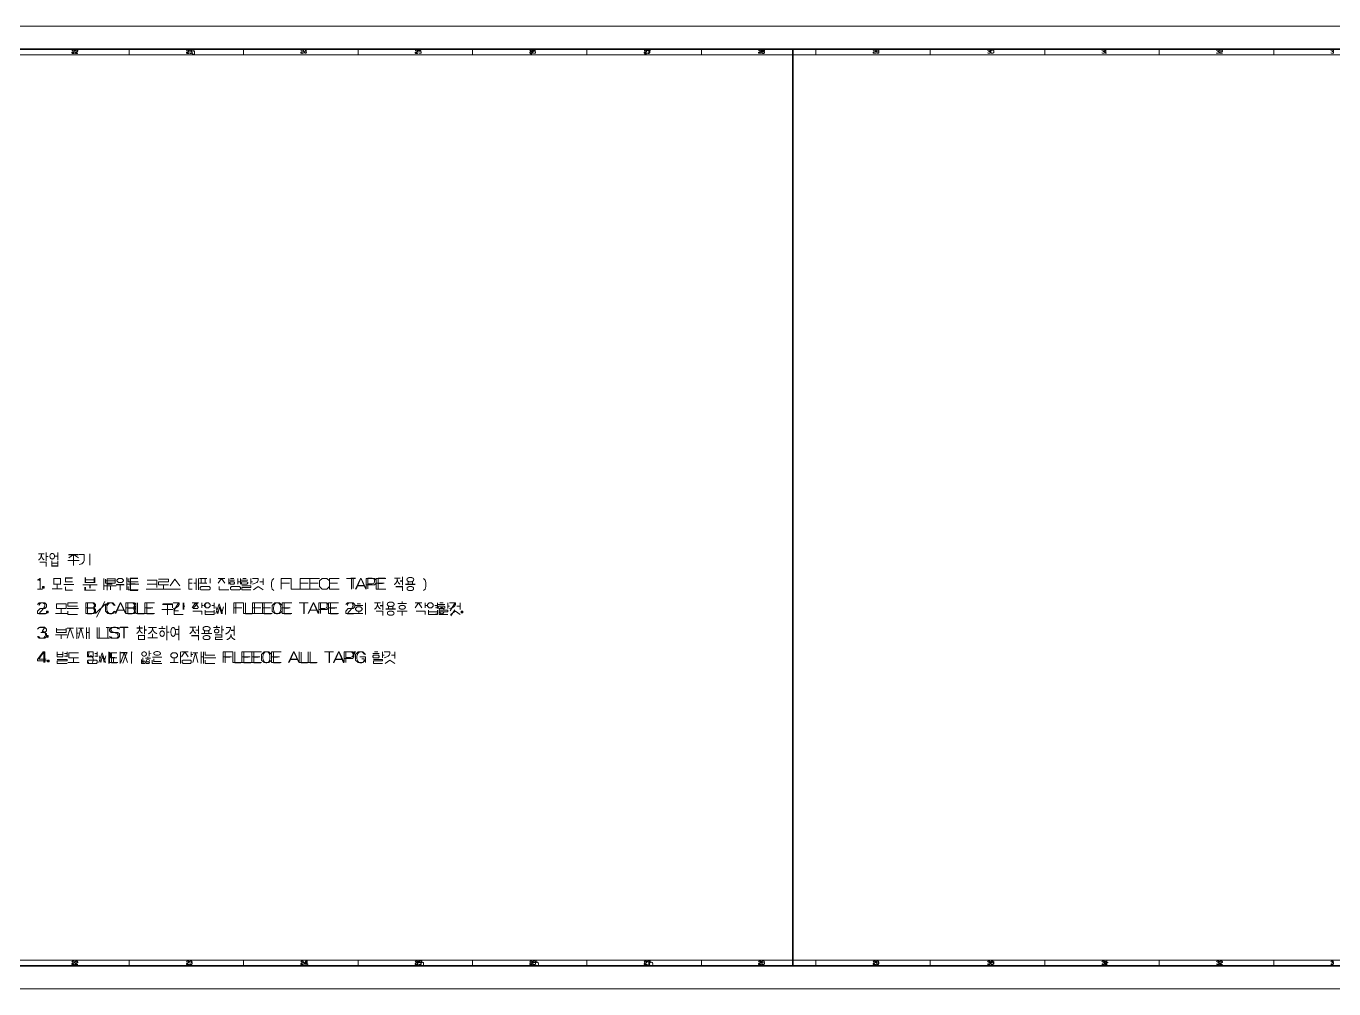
# Model space of a CAD drawing. Extents: x 0 to 174, y 0 to 33.
# Drawn here: x 83.86 to 128.84, y 0 to 33.11 of the extents above; entities that cross this region are included whole.
import ezdxf
from ezdxf.enums import TextEntityAlignment as Align

# ---------------------------------------------------------------- set-up
doc = ezdxf.new("R2010")
doc.units = 0
doc.layers.add('OCR_TEXT', color=6, linetype='Continuous')
doc.layers.add('PDF2_형상', color=157, linetype='Continuous', true_color=0x405f80)
doc.layers.add('YOLO_TEXT', color=3, linetype='Continuous', true_color=0x008230)
doc.styles.add('OCR_KOREAN', font='malgun.ttf')
doc.styles.add('OCR_LATIN', font='txt.shx')

msp = doc.modelspace()

# ---------------------------------------------------------------- linework, layer by layer
at = {"layer": 'PDF2_형상', "color": 7, "lineweight": 13}
for points in [[(0, 0), (0, 33.11), (173.622, 33.11), (173.622, 0)], [(0.984, 0.984), (0.984, 32.126), (172.638, 32.126), (172.638, 0.984)], [(109.183, 32.288), (109.242, 32.288), (109.258, 32.271), (109.258, 32.254), (109.242, 32.237), (109.183, 32.237), (109.166, 32.254), (109.166, 32.271)], [(117.065, 32.288), (117.116, 32.288), (117.141, 32.262), (117.141, 32.203), (117.116, 32.178), (117.065, 32.178), (117.04, 32.203), (117.04, 32.262)], [(87.036, 14.117), (87.148, 14.117), (87.205, 14.061), (87.205, 14.033), (87.148, 13.976), (87.036, 13.976), (86.98, 14.033), (86.98, 14.061)], [(90.889, 14.004), (91.001, 14.004), (91.029, 13.976), (91.029, 13.948), (91.001, 13.92), (90.889, 13.92), (90.861, 13.948), (90.861, 13.976)], [(91.282, 14.004), (91.451, 14.004), (91.479, 13.976), (91.479, 13.948), (91.451, 13.92), (91.282, 13.92), (91.254, 13.948), (91.254, 13.976)], [(84.421, 13.836), (84.477, 13.836), (84.477, 13.78), (84.421, 13.78)], [(89.876, 13.836), (90.157, 13.836), (90.186, 13.808), (90.186, 13.751), (90.157, 13.723), (89.876, 13.723), (89.848, 13.751), (89.848, 13.808)], [(90.917, 13.836), (91.198, 13.836), (91.226, 13.808), (91.226, 13.751), (91.198, 13.723), (90.917, 13.723), (90.889, 13.751), (90.889, 13.808)], [(84.899, 13.245), (85.236, 13.245), (85.236, 13.077), (84.899, 13.077)], [(90.045, 13.273), (90.129, 13.273), (90.186, 13.217), (90.186, 13.161), (90.129, 13.105), (90.045, 13.105), (89.989, 13.161), (89.989, 13.217)], [(95.247, 13.133), (95.36, 13.133), (95.416, 13.077), (95.416, 13.048), (95.36, 12.992), (95.247, 12.992), (95.191, 13.048), (95.191, 13.077)], [(97.722, 13.273), (97.807, 13.273), (97.863, 13.217), (97.863, 13.161), (97.807, 13.105), (97.722, 13.105), (97.666, 13.161), (97.666, 13.217)], [(98.06, 13.161), (98.228, 13.161), (98.257, 13.133), (98.257, 13.105), (98.228, 13.077), (98.06, 13.077), (98.032, 13.105), (98.032, 13.133)], [(84.561, 12.992), (84.617, 12.992), (84.617, 12.936), (84.561, 12.936)], [(98.819, 12.992), (98.875, 12.992), (98.875, 12.936), (98.819, 12.936)], [(84.561, 12.148), (84.617, 12.148), (84.617, 12.092), (84.561, 12.092)], [(84.589, 11.305), (84.646, 11.305), (84.646, 11.249), (84.589, 11.249)], [(85.967, 11.586), (86.164, 11.586), (86.164, 11.417), (85.967, 11.417)], [(85.996, 11.305), (86.277, 11.305), (86.305, 11.277), (86.305, 11.22), (86.277, 11.192), (85.996, 11.192), (85.967, 11.22), (85.967, 11.277)], [(87.992, 11.249), (88.077, 11.249), (88.105, 11.22), (88.077, 11.192), (87.992, 11.192), (87.964, 11.22)], [(88.892, 11.558), (89.005, 11.558), (89.061, 11.502), (89.061, 11.445), (89.005, 11.389), (88.892, 11.389), (88.836, 11.445), (88.836, 11.502)], [(89.258, 11.305), (89.511, 11.305), (89.539, 11.277), (89.539, 11.22), (89.511, 11.192), (89.258, 11.192), (89.229, 11.22), (89.229, 11.277)], [(95.135, 11.586), (95.191, 11.586), (95.135, 11.474)], [(95.81, 11.474), (95.979, 11.474), (96.007, 11.445), (96.007, 11.417), (95.979, 11.389), (95.81, 11.389), (95.782, 11.417), (95.782, 11.445)], [(109.183, 0.949), (109.242, 0.949), (109.258, 0.932), (109.258, 0.915), (109.242, 0.898), (109.183, 0.898), (109.166, 0.915), (109.166, 0.932)], [(117.065, 0.949), (117.116, 0.949), (117.141, 0.924), (117.141, 0.865), (117.116, 0.839), (117.065, 0.839), (117.04, 0.865), (117.04, 0.924)]]:
    msp.add_lwpolyline(points, close=True, dxfattribs=at)
at = {"layer": 'PDF2_형상', "color": 7, "lineweight": 35}
msp.add_lwpolyline([(0.787, 0.787), (0.787, 32.323), (172.835, 32.323), (172.835, 0.787)], close=True, dxfattribs=at)
at = {"layer": 'PDF2_형상', "color": 7, "lineweight": 13}
for points in [[(85.433, 32.271), (85.45, 32.288), (85.509, 32.288), (85.526, 32.271), (85.526, 32.246), (85.509, 32.229), (85.458, 32.229), (85.433, 32.203), (85.433, 32.178), (85.526, 32.178)], [(85.544, 32.271), (85.56, 32.288), (85.62, 32.288), (85.636, 32.271), (85.636, 32.246), (85.62, 32.229), (85.569, 32.229), (85.544, 32.203), (85.544, 32.178), (85.636, 32.178)], [(87.402, 32.126), (87.402, 32.323)], [(89.37, 32.271), (89.387, 32.288), (89.446, 32.288), (89.463, 32.271), (89.463, 32.246), (89.446, 32.229), (89.395, 32.229), (89.37, 32.203), (89.37, 32.178), (89.463, 32.178)], [(89.481, 32.271), (89.497, 32.288), (89.557, 32.288), (89.573, 32.271), (89.573, 32.254), (89.557, 32.237), (89.514, 32.237), (89.557, 32.237), (89.573, 32.22), (89.573, 32.195), (89.557, 32.178), (89.497, 32.178), (89.481, 32.195)], [(91.339, 32.126), (91.339, 32.323)], [(93.307, 32.271), (93.324, 32.288), (93.383, 32.288), (93.4, 32.271), (93.4, 32.246), (93.383, 32.229), (93.332, 32.229), (93.307, 32.203), (93.307, 32.178), (93.4, 32.178)], [(93.493, 32.178), (93.493, 32.288), (93.477, 32.288), (93.418, 32.212), (93.418, 32.195), (93.519, 32.195)], [(95.276, 32.126), (95.276, 32.323)], [(97.244, 32.271), (97.261, 32.288), (97.32, 32.288), (97.337, 32.271), (97.337, 32.246), (97.32, 32.229), (97.269, 32.229), (97.244, 32.203), (97.244, 32.178), (97.337, 32.178)], [(97.447, 32.288), (97.355, 32.288), (97.355, 32.246), (97.431, 32.246), (97.447, 32.229), (97.447, 32.195), (97.431, 32.178), (97.372, 32.178), (97.355, 32.195)], [(99.213, 32.126), (99.213, 32.323)], [(101.181, 32.271), (101.198, 32.288), (101.257, 32.288), (101.274, 32.271), (101.274, 32.246), (101.257, 32.229), (101.206, 32.229), (101.181, 32.203), (101.181, 32.178), (101.274, 32.178)], [(101.384, 32.271), (101.367, 32.288), (101.308, 32.288), (101.292, 32.271), (101.292, 32.195), (101.308, 32.178), (101.367, 32.178), (101.384, 32.195), (101.384, 32.229), (101.367, 32.246), (101.308, 32.246), (101.292, 32.229)], [(103.15, 32.126), (103.15, 32.323)], [(105.118, 32.271), (105.135, 32.288), (105.194, 32.288), (105.211, 32.271), (105.211, 32.246), (105.194, 32.229), (105.143, 32.229), (105.118, 32.203), (105.118, 32.178), (105.211, 32.178)], [(105.229, 32.262), (105.229, 32.288), (105.321, 32.288), (105.321, 32.262), (105.279, 32.22), (105.279, 32.178)], [(107.087, 32.126), (107.087, 32.323)], [(109.055, 32.271), (109.072, 32.288), (109.131, 32.288), (109.148, 32.271), (109.148, 32.246), (109.131, 32.229), (109.08, 32.229), (109.055, 32.203), (109.055, 32.178), (109.148, 32.178)], [(109.183, 32.237), (109.166, 32.22), (109.166, 32.195), (109.183, 32.178), (109.242, 32.178), (109.258, 32.195), (109.258, 32.22), (109.242, 32.237)], [(111.024, 32.126), (111.024, 32.323)], [(112.992, 32.271), (113.009, 32.288), (113.068, 32.288), (113.085, 32.271), (113.085, 32.246), (113.068, 32.229), (113.017, 32.229), (112.992, 32.203), (112.992, 32.178), (113.085, 32.178)], [(113.195, 32.246), (113.179, 32.229), (113.12, 32.229), (113.103, 32.246), (113.103, 32.271), (113.12, 32.288), (113.179, 32.288), (113.195, 32.271), (113.195, 32.195), (113.179, 32.178), (113.12, 32.178), (113.103, 32.195)], [(114.961, 32.126), (114.961, 32.323)], [(116.929, 32.271), (116.946, 32.288), (117.005, 32.288), (117.022, 32.271), (117.022, 32.254), (117.005, 32.237), (116.963, 32.237), (117.005, 32.237), (117.022, 32.22), (117.022, 32.195), (117.005, 32.178), (116.946, 32.178), (116.929, 32.195)], [(118.898, 32.126), (118.898, 32.323)], [(120.866, 32.271), (120.883, 32.288), (120.942, 32.288), (120.959, 32.271), (120.959, 32.254), (120.942, 32.237), (120.9, 32.237), (120.942, 32.237), (120.959, 32.22), (120.959, 32.195), (120.942, 32.178), (120.883, 32.178), (120.866, 32.195)], [(120.977, 32.271), (121.002, 32.288), (121.002, 32.178)], [(120.977, 32.178), (121.027, 32.178)], [(122.835, 32.126), (122.835, 32.323)], [(124.803, 32.271), (124.82, 32.288), (124.879, 32.288), (124.896, 32.271), (124.896, 32.254), (124.879, 32.237), (124.837, 32.237), (124.879, 32.237), (124.896, 32.22), (124.896, 32.195), (124.879, 32.178), (124.82, 32.178), (124.803, 32.195)], [(124.914, 32.271), (124.931, 32.288), (124.99, 32.288), (125.007, 32.271), (125.007, 32.246), (124.99, 32.229), (124.939, 32.229), (124.914, 32.203), (124.914, 32.178), (125.007, 32.178)], [(126.772, 32.126), (126.772, 32.323)], [(128.74, 32.271), (128.757, 32.288), (128.816, 32.288), (128.833, 32.271), (128.833, 32.254), (128.816, 32.237), (128.774, 32.237), (128.816, 32.237), (128.833, 32.22), (128.833, 32.195), (128.816, 32.178), (128.757, 32.178), (128.74, 32.195)], [(85.321, 14.933), (85.658, 14.933)], [(85.321, 14.82), (85.489, 14.933), (85.658, 14.82)], [(85.686, 14.933), (85.855, 14.933), (85.855, 14.82), (85.855, 14.736), (85.827, 14.679), (85.771, 14.623), (85.686, 14.595)], [(86.052, 14.961), (86.052, 14.567)], [(85.293, 14.736), (85.686, 14.736)], [(85.489, 14.736), (85.489, 14.567)], [(84.252, 14.061), (84.336, 14.117), (84.336, 13.751)], [(86.53, 14.117), (86.53, 13.723)], [(86.586, 14.089), (86.586, 13.948), (86.923, 13.948), (86.923, 14.089), (86.923, 14.033), (86.586, 14.033)], [(87.317, 14.117), (87.317, 13.723)], [(87.373, 14.117), (87.373, 14.004), (87.711, 14.004)], [(88.02, 14.061), (88.358, 14.061), (88.358, 13.808)], [(88.414, 14.089), (88.751, 14.089), (88.751, 14.004), (88.414, 14.004), (88.414, 13.892), (88.751, 13.892)], [(88.808, 13.864), (88.976, 14.089), (89.145, 13.864)], [(89.567, 14.089), (89.454, 14.089), (89.454, 13.751), (89.567, 13.751)], [(89.454, 13.948), (89.567, 13.948)], [(89.623, 13.948), (89.707, 13.948)], [(89.707, 14.117), (89.707, 13.723)], [(89.792, 14.117), (89.792, 13.723)], [(89.82, 14.117), (90.073, 14.117)], [(89.82, 13.948), (90.073, 13.948)], [(89.876, 14.117), (89.876, 13.948), (90.017, 13.948), (90.017, 14.117)], [(90.186, 14.117), (90.186, 13.948)], [(90.467, 13.948), (90.579, 14.117), (90.692, 13.948)], [(90.467, 14.117), (90.692, 14.117)], [(90.832, 14.117), (90.832, 13.92)], [(90.861, 14.061), (91.029, 14.061)], [(90.889, 14.117), (91.001, 14.117)], [(91.142, 14.117), (91.142, 13.92)], [(91.142, 14.004), (91.226, 14.004)], [(91.226, 14.117), (91.226, 13.92)], [(91.254, 14.061), (91.479, 14.061)], [(91.311, 14.117), (91.423, 14.117)], [(91.592, 14.117), (91.592, 13.92)], [(91.592, 14.004), (91.648, 14.004)], [(91.648, 14.117), (91.845, 14.117), (91.845, 14.061), (91.817, 14.004), (91.789, 13.976), (91.732, 13.948), (91.648, 13.92)], [(91.901, 14.004), (92.013, 14.004)], [(92.013, 14.117), (92.013, 13.892)], [(92.379, 14.117), (92.323, 14.061), (92.295, 13.976), (92.295, 13.836), (92.323, 13.751), (92.379, 13.695)], [(93.279, 13.751), (92.97, 13.751), (92.97, 14.117), (92.632, 14.117), (92.632, 13.751)], [(92.913, 13.948), (92.632, 13.948)], [(93.617, 14.117), (93.279, 14.117), (93.279, 13.751), (93.617, 13.751)], [(93.56, 13.948), (93.279, 13.948)], [(93.954, 14.117), (93.617, 14.117), (93.617, 13.751), (93.954, 13.751)], [(93.898, 13.948), (93.617, 13.948)], [(94.291, 14.033), (94.207, 14.117), (94.038, 14.117), (93.954, 14.033), (93.954, 13.836), (94.038, 13.751), (94.207, 13.751), (94.291, 13.836)], [(94.629, 14.117), (94.291, 14.117), (94.291, 13.751), (94.629, 13.751)], [(94.573, 13.948), (94.291, 13.948)], [(94.882, 14.117), (95.191, 14.117)], [(95.051, 14.117), (95.051, 13.751)], [(95.191, 13.751), (95.36, 14.117), (95.388, 14.117), (95.557, 13.751), (95.557, 14.117), (95.838, 14.117), (95.894, 14.061), (95.894, 13.948), (95.838, 13.892), (95.557, 13.892)], [(96.232, 14.117), (95.894, 14.117), (95.894, 13.751), (96.232, 13.751)], [(96.176, 13.948), (95.894, 13.948)], [(97.525, 14.117), (97.582, 14.061), (97.61, 13.976), (97.61, 13.836), (97.582, 13.751), (97.525, 13.695)], [(84.252, 13.751), (84.421, 13.751)], [(84.449, 13.836), (84.449, 13.78)], [(86.558, 13.864), (86.952, 13.864)], [(86.755, 13.864), (86.755, 13.723)], [(86.952, 13.892), (87.233, 13.892)], [(87.092, 13.892), (87.092, 13.723)], [(87.345, 13.92), (87.739, 13.92)], [(87.373, 13.836), (87.373, 13.723), (87.711, 13.723)], [(87.992, 13.751), (88.386, 13.751), (88.78, 13.751), (89.173, 13.751)], [(88.02, 13.92), (88.358, 13.92)], [(88.583, 13.892), (88.583, 13.751)], [(90.495, 13.836), (90.495, 13.723), (90.832, 13.723)], [(91.282, 13.864), (91.592, 13.864), (91.592, 13.808), (91.282, 13.808), (91.282, 13.723), (91.592, 13.723)], [(91.676, 13.723), (91.845, 13.836), (92.013, 13.723)], [(95.247, 13.864), (95.501, 13.864)], [(84.252, 13.217), (84.308, 13.273), (84.505, 13.273), (84.561, 13.217), (84.561, 13.133), (84.505, 13.077), (84.336, 13.077), (84.252, 12.992), (84.252, 12.908), (84.561, 12.908)], [(85.067, 13.077), (85.067, 12.908)], [(85.264, 13.077), (85.658, 13.077)], [(85.63, 13.273), (85.293, 13.273), (85.293, 13.161), (85.63, 13.161)], [(86.192, 13.105), (86.249, 13.048), (86.249, 12.964), (86.192, 12.908), (85.911, 12.908), (85.911, 13.273), (86.192, 13.273), (86.249, 13.217), (86.249, 13.161), (86.192, 13.105), (85.911, 13.105)], [(86.586, 13.245), (86.249, 12.908)], [(86.924, 13.189), (86.839, 13.273), (86.67, 13.273), (86.586, 13.189), (86.586, 12.992), (86.67, 12.908), (86.839, 12.908), (86.924, 12.992)], [(86.924, 12.908), (87.092, 13.273), (87.12, 13.273), (87.289, 12.908)], [(87.57, 13.105), (87.627, 13.048), (87.627, 12.964), (87.57, 12.908), (87.289, 12.908), (87.289, 13.273), (87.57, 13.273), (87.627, 13.217), (87.627, 13.161), (87.57, 13.105), (87.289, 13.105)], [(87.627, 13.273), (87.627, 12.908), (87.936, 12.908)], [(88.273, 13.273), (87.936, 13.273), (87.936, 12.908), (88.273, 12.908)], [(88.217, 13.105), (87.936, 13.105)], [(88.527, 13.048), (88.92, 13.048)], [(88.555, 13.245), (88.892, 13.245), (88.892, 13.105)], [(88.723, 13.048), (88.723, 12.88)], [(88.92, 13.273), (89.117, 13.273), (89.117, 13.217), (89.089, 13.161), (89.061, 13.133), (89.005, 13.105), (88.92, 13.077)], [(89.258, 13.273), (89.258, 13.048)], [(89.258, 13.161), (89.314, 13.161)], [(89.567, 13.273), (89.792, 13.273)], [(89.567, 13.105), (89.679, 13.273), (89.792, 13.105)], [(89.904, 13.273), (89.904, 13.105)], [(89.904, 13.189), (89.961, 13.189)], [(90.242, 13.189), (90.326, 13.189)], [(90.326, 13.273), (90.326, 13.077)], [(90.383, 12.908), (90.495, 13.245), (90.608, 12.908)], [(90.72, 13.273), (90.72, 12.88)], [(91.648, 12.908), (91.339, 12.908), (91.339, 13.273), (91.001, 13.273), (91.001, 12.908)], [(91.282, 13.105), (91.001, 13.105)], [(91.985, 13.273), (91.648, 13.273), (91.648, 12.908), (91.985, 12.908)], [(91.929, 13.105), (91.648, 13.105)], [(92.323, 13.273), (91.985, 13.273), (91.985, 12.908), (92.323, 12.908)], [(92.267, 13.105), (91.985, 13.105)], [(92.66, 13.189), (92.576, 13.273), (92.407, 13.273), (92.323, 13.189), (92.323, 12.992), (92.407, 12.908), (92.576, 12.908), (92.66, 12.992)], [(92.998, 13.273), (92.66, 13.273), (92.66, 12.908), (92.998, 12.908)], [(92.942, 13.105), (92.66, 13.105)], [(93.251, 13.273), (93.56, 13.273)], [(93.42, 13.273), (93.42, 12.908)], [(93.56, 12.908), (93.729, 13.273), (93.757, 13.273), (93.926, 12.908), (93.926, 13.273), (94.207, 13.273), (94.263, 13.217), (94.263, 13.105), (94.207, 13.048), (93.926, 13.048)], [(94.601, 13.273), (94.263, 13.273), (94.263, 12.908), (94.601, 12.908)], [(94.545, 13.105), (94.263, 13.105)], [(94.854, 13.217), (94.91, 13.273), (95.107, 13.273), (95.163, 13.217), (95.163, 13.133), (95.107, 13.077), (94.938, 13.077), (94.854, 12.992), (94.854, 12.908), (95.163, 12.908), (95.444, 12.908)], [(95.163, 13.189), (95.444, 13.189)], [(95.247, 13.245), (95.36, 13.245)], [(95.529, 13.273), (95.529, 12.88)], [(97.244, 13.273), (97.469, 13.273)], [(97.244, 13.105), (97.357, 13.273), (97.469, 13.105)], [(97.582, 13.273), (97.582, 13.105)], [(97.582, 13.189), (97.638, 13.189)], [(97.919, 13.189), (98.003, 13.189)], [(98.003, 13.273), (98.003, 13.077)], [(98.032, 13.217), (98.257, 13.217)], [(98.088, 13.273), (98.2, 13.273)], [(98.369, 13.273), (98.369, 13.077)], [(98.369, 13.161), (98.425, 13.161)], [(98.425, 13.273), (98.622, 13.273), (98.622, 13.217), (98.594, 13.161), (98.566, 13.133), (98.51, 13.105), (98.425, 13.077)], [(98.678, 13.161), (98.791, 13.161)], [(98.791, 13.273), (98.791, 13.048)], [(84.589, 12.992), (84.589, 12.936)], [(84.871, 12.908), (85.264, 12.908)], [(85.293, 12.992), (85.293, 12.88), (85.63, 12.88)], [(86.98, 13.02), (87.233, 13.02)], [(88.948, 12.992), (88.948, 12.88), (89.258, 12.88)], [(89.595, 12.992), (89.904, 12.992), (89.904, 12.88)], [(90.017, 13.02), (90.017, 12.88), (90.326, 12.88), (90.326, 13.02), (90.326, 12.964), (90.017, 12.964)], [(93.617, 13.02), (93.87, 13.02)], [(95.304, 12.992), (95.304, 12.908)], [(97.272, 12.992), (97.582, 12.992), (97.582, 12.88)], [(97.694, 13.02), (97.694, 12.88), (98.003, 12.88), (98.003, 13.02), (98.003, 12.964), (97.694, 12.964)], [(98.06, 13.02), (98.369, 13.02), (98.369, 12.964), (98.06, 12.964), (98.06, 12.88), (98.369, 12.88)], [(98.453, 12.88), (98.622, 12.992), (98.791, 12.88)], [(98.847, 12.992), (98.847, 12.936)], [(84.252, 12.373), (84.308, 12.43), (84.505, 12.43), (84.561, 12.373), (84.561, 12.317), (84.505, 12.261), (84.364, 12.261), (84.505, 12.261), (84.561, 12.205), (84.561, 12.12), (84.505, 12.064), (84.308, 12.064), (84.252, 12.12)], [(84.589, 12.148), (84.589, 12.092)], [(84.871, 12.177), (85.264, 12.177)], [(84.899, 12.402), (84.899, 12.261), (85.236, 12.261), (85.236, 12.402), (85.236, 12.345), (84.899, 12.345)], [(85.067, 12.177), (85.067, 12.036)], [(85.264, 12.402), (85.489, 12.402)], [(85.264, 12.064), (85.377, 12.402), (85.489, 12.064)], [(85.602, 12.43), (85.602, 12.036)], [(85.602, 12.233), (85.658, 12.233)], [(85.658, 12.402), (85.827, 12.402)], [(85.658, 12.064), (85.742, 12.402), (85.827, 12.064)], [(85.939, 12.43), (85.939, 12.036)], [(85.939, 12.261), (86.024, 12.261)], [(86.024, 12.43), (86.024, 12.036)], [(86.305, 12.43), (86.305, 12.064), (86.614, 12.064), (86.727, 12.064)], [(86.614, 12.43), (86.727, 12.43)], [(86.67, 12.43), (86.67, 12.064)], [(87.064, 12.373), (87.008, 12.43), (86.783, 12.43), (86.727, 12.373), (86.727, 12.317), (86.783, 12.261), (87.008, 12.261), (87.064, 12.205), (87.064, 12.12), (87.008, 12.064), (86.783, 12.064), (86.727, 12.12)], [(87.064, 12.43), (87.373, 12.43)], [(87.233, 12.43), (87.233, 12.064)], [(84.505, 11.22), (84.505, 11.586), (84.449, 11.586), (84.252, 11.333), (84.252, 11.277), (84.589, 11.277)], [(84.617, 11.305), (84.617, 11.249)], [(84.927, 11.586), (84.927, 11.417), (85.124, 11.417), (85.124, 11.586), (85.124, 11.502), (84.927, 11.502)], [(84.927, 11.333), (85.264, 11.333), (85.264, 11.277), (84.927, 11.277), (84.927, 11.192), (85.264, 11.192)], [(85.18, 11.53), (85.264, 11.53)], [(85.18, 11.445), (85.264, 11.445)], [(85.264, 11.586), (85.264, 11.417)], [(85.658, 11.558), (85.321, 11.558), (85.321, 11.389), (85.658, 11.389)], [(85.489, 11.389), (85.489, 11.22)], [(86.221, 11.53), (86.305, 11.53)], [(86.221, 11.445), (86.305, 11.445)], [(86.305, 11.586), (86.305, 11.417)], [(86.361, 11.22), (86.474, 11.558), (86.586, 11.22)], [(86.699, 11.586), (86.699, 11.192)], [(86.98, 11.558), (86.755, 11.558), (86.755, 11.389), (86.98, 11.389)], [(86.867, 11.389), (86.867, 11.22)], [(87.092, 11.586), (87.092, 11.192)], [(87.12, 11.558), (87.345, 11.558)], [(87.12, 11.22), (87.233, 11.558), (87.345, 11.22)], [(87.486, 11.586), (87.486, 11.192)], [(87.823, 11.333), (87.823, 11.192), (87.936, 11.192)], [(88.189, 11.305), (88.189, 11.192), (88.526, 11.192)], [(88.948, 11.389), (88.948, 11.22)], [(89.173, 11.586), (89.173, 11.192)], [(89.201, 11.586), (89.426, 11.586)], [(89.201, 11.417), (89.314, 11.586), (89.426, 11.417)], [(89.539, 11.586), (89.539, 11.417)], [(89.539, 11.502), (89.595, 11.502)], [(89.595, 11.558), (89.764, 11.558)], [(89.595, 11.22), (89.679, 11.558), (89.764, 11.22)], [(89.876, 11.586), (89.876, 11.192)], [(89.876, 11.417), (89.961, 11.417)], [(89.961, 11.586), (89.961, 11.192)], [(89.989, 11.389), (90.383, 11.389)], [(90.017, 11.586), (90.017, 11.474), (90.354, 11.474)], [(90.017, 11.305), (90.017, 11.192), (90.354, 11.192)], [(91.282, 11.22), (90.973, 11.22), (90.973, 11.586), (90.636, 11.586), (90.636, 11.22)], [(90.917, 11.417), (90.636, 11.417)], [(91.62, 11.586), (91.282, 11.586), (91.282, 11.22), (91.62, 11.22)], [(91.564, 11.417), (91.282, 11.417)], [(91.957, 11.586), (91.62, 11.586), (91.62, 11.22), (91.957, 11.22)], [(91.901, 11.417), (91.62, 11.417)], [(92.295, 11.502), (92.21, 11.586), (92.042, 11.586), (91.957, 11.502), (91.957, 11.305), (92.042, 11.22), (92.21, 11.22), (92.295, 11.305)], [(92.632, 11.586), (92.295, 11.586), (92.295, 11.22), (92.632, 11.22)], [(92.576, 11.417), (92.295, 11.417)], [(92.885, 11.22), (93.054, 11.586), (93.082, 11.586), (93.251, 11.22)], [(92.942, 11.333), (93.195, 11.333)], [(93.251, 11.586), (93.251, 11.22), (93.56, 11.22)], [(93.56, 11.586), (93.56, 11.22), (93.87, 11.22)], [(94.123, 11.586), (94.432, 11.586)], [(94.291, 11.586), (94.291, 11.22)], [(94.432, 11.22), (94.601, 11.586), (94.629, 11.586), (94.798, 11.22), (94.798, 11.586), (95.079, 11.586), (95.135, 11.53), (95.135, 11.417), (95.079, 11.361), (94.798, 11.361)], [(94.488, 11.333), (94.741, 11.333)], [(95.163, 11.586), (95.135, 11.474)], [(95.529, 11.502), (95.444, 11.586), (95.276, 11.586), (95.191, 11.502), (95.191, 11.305), (95.276, 11.22), (95.444, 11.22), (95.529, 11.305)], [(95.332, 11.417), (95.529, 11.417), (95.529, 11.22)], [(95.782, 11.53), (96.007, 11.53)], [(95.81, 11.333), (96.119, 11.333), (96.119, 11.277), (95.81, 11.277), (95.81, 11.192), (96.119, 11.192)], [(95.838, 11.586), (95.951, 11.586)], [(96.119, 11.586), (96.119, 11.389)], [(96.119, 11.474), (96.176, 11.474)], [(96.176, 11.586), (96.372, 11.586), (96.372, 11.53), (96.344, 11.474), (96.316, 11.445), (96.26, 11.417), (96.176, 11.389)], [(96.204, 11.192), (96.372, 11.305), (96.541, 11.192)], [(96.429, 11.474), (96.541, 11.474)], [(96.541, 11.586), (96.541, 11.361)], [(85.293, 11.22), (85.686, 11.22)], [(86.727, 11.22), (87.008, 11.22)], [(88.808, 11.22), (89.089, 11.22)], [(85.433, 0.932), (85.45, 0.949), (85.509, 0.949), (85.526, 0.932), (85.526, 0.907), (85.509, 0.89), (85.458, 0.89), (85.433, 0.865), (85.433, 0.839), (85.526, 0.839)], [(85.544, 0.932), (85.56, 0.949), (85.62, 0.949), (85.636, 0.932), (85.636, 0.907), (85.62, 0.89), (85.569, 0.89), (85.544, 0.865), (85.544, 0.839), (85.636, 0.839)], [(87.402, 0.984), (87.402, 0.787)], [(89.37, 0.932), (89.387, 0.949), (89.446, 0.949), (89.463, 0.932), (89.463, 0.907), (89.446, 0.89), (89.395, 0.89), (89.37, 0.865), (89.37, 0.839), (89.463, 0.839)], [(89.481, 0.932), (89.497, 0.949), (89.557, 0.949), (89.573, 0.932), (89.573, 0.915), (89.557, 0.898), (89.514, 0.898), (89.557, 0.898), (89.573, 0.882), (89.573, 0.856), (89.557, 0.839), (89.497, 0.839), (89.481, 0.856)], [(91.339, 0.984), (91.339, 0.787)], [(93.307, 0.932), (93.324, 0.949), (93.383, 0.949), (93.4, 0.932), (93.4, 0.907), (93.383, 0.89), (93.332, 0.89), (93.307, 0.865), (93.307, 0.839), (93.4, 0.839)], [(93.493, 0.839), (93.493, 0.949), (93.477, 0.949), (93.418, 0.873), (93.418, 0.856), (93.519, 0.856)], [(95.276, 0.984), (95.276, 0.787)], [(97.244, 0.932), (97.261, 0.949), (97.32, 0.949), (97.337, 0.932), (97.337, 0.907), (97.32, 0.89), (97.269, 0.89), (97.244, 0.865), (97.244, 0.839), (97.337, 0.839)], [(97.447, 0.949), (97.355, 0.949), (97.355, 0.907), (97.431, 0.907), (97.447, 0.89), (97.447, 0.856), (97.431, 0.839), (97.372, 0.839), (97.355, 0.856)], [(99.213, 0.984), (99.213, 0.787)], [(101.181, 0.932), (101.198, 0.949), (101.257, 0.949), (101.274, 0.932), (101.274, 0.907), (101.257, 0.89), (101.206, 0.89), (101.181, 0.865), (101.181, 0.839), (101.274, 0.839)], [(101.384, 0.932), (101.367, 0.949), (101.308, 0.949), (101.292, 0.932), (101.292, 0.856), (101.308, 0.839), (101.367, 0.839), (101.384, 0.856), (101.384, 0.89), (101.367, 0.907), (101.308, 0.907), (101.292, 0.89)], [(103.15, 0.984), (103.15, 0.787)], [(105.118, 0.932), (105.135, 0.949), (105.194, 0.949), (105.211, 0.932), (105.211, 0.907), (105.194, 0.89), (105.143, 0.89), (105.118, 0.865), (105.118, 0.839), (105.211, 0.839)], [(105.229, 0.924), (105.229, 0.949), (105.321, 0.949), (105.321, 0.924), (105.279, 0.882), (105.279, 0.839)], [(107.087, 0.984), (107.087, 0.787)], [(109.055, 0.932), (109.072, 0.949), (109.131, 0.949), (109.148, 0.932), (109.148, 0.907), (109.131, 0.89), (109.08, 0.89), (109.055, 0.865), (109.055, 0.839), (109.148, 0.839)], [(111.024, 0.984), (111.024, 0.787)], [(112.992, 0.932), (113.009, 0.949), (113.068, 0.949), (113.085, 0.932), (113.085, 0.907), (113.068, 0.89), (113.017, 0.89), (112.992, 0.865), (112.992, 0.839), (113.085, 0.839)], [(113.195, 0.907), (113.179, 0.89), (113.12, 0.89), (113.103, 0.907), (113.103, 0.932), (113.12, 0.949), (113.179, 0.949), (113.195, 0.932), (113.195, 0.856), (113.179, 0.839), (113.12, 0.839), (113.103, 0.856)], [(114.961, 0.984), (114.961, 0.787)], [(116.929, 0.932), (116.946, 0.949), (117.005, 0.949), (117.022, 0.932), (117.022, 0.915), (117.005, 0.898), (116.963, 0.898), (117.005, 0.898), (117.022, 0.882), (117.022, 0.856), (117.005, 0.839), (116.946, 0.839), (116.929, 0.856)], [(118.898, 0.984), (118.898, 0.787)], [(120.866, 0.932), (120.883, 0.949), (120.942, 0.949), (120.959, 0.932), (120.959, 0.915), (120.942, 0.898), (120.9, 0.898), (120.942, 0.898), (120.959, 0.882), (120.959, 0.856), (120.942, 0.839), (120.883, 0.839), (120.866, 0.856)], [(120.977, 0.932), (121.002, 0.949), (121.002, 0.839)], [(122.835, 0.984), (122.835, 0.787)], [(124.803, 0.932), (124.82, 0.949), (124.879, 0.949), (124.896, 0.932), (124.896, 0.915), (124.879, 0.898), (124.837, 0.898), (124.879, 0.898), (124.896, 0.882), (124.896, 0.856), (124.879, 0.839), (124.82, 0.839), (124.803, 0.856)], [(124.914, 0.932), (124.931, 0.949), (124.99, 0.949), (125.007, 0.932), (125.007, 0.907), (124.99, 0.89), (124.939, 0.89), (124.914, 0.865), (124.914, 0.839), (125.007, 0.839)], [(126.772, 0.984), (126.772, 0.787)], [(128.74, 0.932), (128.757, 0.949), (128.816, 0.949), (128.833, 0.932), (128.833, 0.915), (128.816, 0.898), (128.774, 0.898), (128.816, 0.898), (128.833, 0.882), (128.833, 0.856), (128.816, 0.839), (128.757, 0.839), (128.74, 0.856)], [(109.183, 0.898), (109.166, 0.882), (109.166, 0.856), (109.183, 0.839), (109.242, 0.839), (109.258, 0.856), (109.258, 0.882), (109.242, 0.898)], [(120.977, 0.839), (121.027, 0.839)]]:
    msp.add_lwpolyline(points, dxfattribs=at)
at = {"layer": 'PDF2_형상', "color": 7, "lineweight": 35}
msp.add_lwpolyline([(110.236, 0.787), (110.236, 32.323)], dxfattribs=at)

# ---------------------------------------------------------------- texts
at = {"layer": 'OCR_TEXT', "style": 'OCR_KOREAN'}
for s, height, p, p2 in [('작업', 0.4028, (84.25, 14.562), (85.014, 14.562)), ('모든', 0.4028, (84.729, 13.721), (85.521, 13.721)), ('분', 0.396, (85.771, 13.721), (86.333, 13.721)), ('적용', 0.4028, (96.486, 13.721), (97.271, 13.721)), ('적용후', 0.4028, (95.806, 12.874), (96.993, 12.874)), ('참조하여', 0.4028, (87.625, 12.034), (89.181, 12.034)), ('적용할것', 0.4028, (89.451, 12.034), (91.09, 12.034)), ('않은', 0.3194, (87.792, 11.27), (88.556, 11.27))]:
    msp.add_text(s, height=height, dxfattribs=at).set_placement(p, p2, align=Align.FIT)
at = {"layer": 'YOLO_TEXT', "style": 'OCR_LATIN'}
for s, height, p, p2 in [('2', 0.118, (85.428, 32.174), (85.53, 32.174)), ('2', 0.118, (85.539, 32.174), (85.641, 32.174)), ('2', 0.117, (89.366, 32.175), (89.466, 32.175)), ('3', 0.118, (89.476, 32.174), (89.577, 32.174)), ('3', 0.196, (89.566, 32.133), (89.663, 32.133)), ('.', 0.117, (93.304, 32.173), (93.401, 32.173)), ('.', 0.106, (93.417, 32.182), (93.523, 32.182)), ('2', 0.114, (97.24, 32.175), (97.34, 32.175)), ('-', 0.0133, (97.367, 32.116), (97.539, 32.116)), ('8', 0.125, (101.177, 32.164), (101.278, 32.164)), ('2', 0.132, (105.114, 32.158), (105.215, 32.158)), ('3', 0.121, (105.218, 32.172), (105.323, 32.172)), ('2', 0.114, (109.051, 32.176), (109.15, 32.176)), ('8', 0.119, (109.161, 32.174), (109.263, 32.174)), ('T', 0.374, (85.294, 14.558), (85.677, 14.558)), ('1', 0.371, (84.25, 13.749), (84.408, 13.749)), ('-', 0.0151, (85.148, 14.117), (85.491, 14.117)), ('F', 0.386, (86.561, 13.715), (86.951, 13.715)), ('i', 0.401, (87.303, 13.722), (87.333, 13.722)), ('E', 0.412, (87.36, 13.713), (87.745, 13.713)), ('T', 0.35, (95.014, 13.772), (95.194, 13.772)), ('A', 0.375, (95.187, 13.748), (95.56, 13.748)), ('P', 0.368, (95.551, 13.753), (95.896, 13.753)), ('E', 0.38, (95.887, 13.744), (96.244, 13.744)), ('.', 0.0654, (84.413, 13.776), (84.481, 13.776)), ('T', 0.195, (86.951, 13.712), (87.233, 13.712)), ('2', 0.375, (84.247, 12.901), (84.567, 12.901)), ('B', 0.377, (85.908, 12.9), (86.255, 12.9)), ('/', 0.349, (86.248, 12.904), (86.593, 12.904)), ('C', 0.377, (86.583, 12.9), (86.929, 12.9)), ('A', 0.372, (86.921, 12.905), (87.291, 12.905)), ('B', 0.375, (87.285, 12.901), (87.634, 12.901)), ('L', 0.374, (87.62, 12.901), (87.933, 12.901)), ('E', 0.375, (87.933, 12.902), (88.281, 12.902)), ('T', 0.35, (88.529, 12.869), (88.92, 12.869)), ('Z', 0.278, (88.91, 12.998), (89.129, 12.998)), ('l', 0.228, (89.252, 13.051), (89.316, 13.051)), ('Z', 0.193, (89.575, 13.087), (89.796, 13.087)), ('C', 0.179, (89.986, 13.099), (90.187, 13.099)), ('w', 0.366, (90.334, 12.9), (90.695, 12.9)), ('F', 0.372, (90.997, 12.904), (91.337, 12.904)), ('L', 0.376, (91.333, 12.901), (91.65, 12.901)), ('E', 0.372, (91.645, 12.905), (91.984, 12.905)), ('E', 0.376, (91.973, 12.902), (92.329, 12.902)), ('0', 0.377, (92.316, 12.9), (92.666, 12.9)), ('E', 0.378, (92.66, 12.899), (93.005, 12.899)), ('T', 0.375, (93.251, 12.903), (93.566, 12.903)), ('A', 0.371, (93.555, 12.905), (93.928, 12.905)), ('P', 0.369, (93.923, 12.908), (94.266, 12.908)), ('E', 0.377, (94.256, 12.901), (94.61, 12.901)), ('2', 0.376, (94.847, 12.902), (95.168, 12.902)), (':', 0.396, (97.911, 12.871), (98.014, 12.871)), ('e', 0.327, (98.028, 12.9), (98.271, 12.9)), ('/', 0.169, (98.421, 13.059), (98.629, 13.059)), ('.', 0.0707, (84.554, 12.929), (84.624, 12.929)), ('-', 0.022, (84.87, 12.898), (85.151, 12.898)), ('-', 0.0274, (85.279, 12.866), (85.631, 12.866)), ('-', 0.0274, (88.951, 12.866), (89.258, 12.866)), ('-', 0.0247, (89.588, 12.979), (89.901, 12.979)), ('/', 0.133, (98.454, 12.878), (98.623, 12.878)), ('.', 0.0684, (98.813, 12.93), (98.881, 12.93)), ('3', 0.38, (84.247, 12.059), (84.567, 12.059)), ('L', 0.371, (86.297, 12.059), (86.614, 12.059)), ('I', 0.38, (86.615, 12.058), (86.729, 12.058)), ('S', 0.377, (86.72, 12.058), (87.072, 12.058)), ('T', 0.379, (87.068, 12.057), (87.379, 12.057)), ('.', 0.0654, (84.553, 12.088), (84.626, 12.088)), ('4', 0.368, (84.247, 11.221), (84.581, 11.221)), ('.', 0.0672, (84.581, 11.244), (84.654, 11.244)), ('5', 0.4, (85.956, 11.187), (86.206, 11.187)), ('.', 0.0656, (86.217, 11.517), (86.309, 11.517)), ('w', 0.349, (86.329, 11.219), (86.64, 11.219)), ('l', 0.377, (86.7, 11.202), (86.762, 11.202)), ('E', 0.348, (86.744, 11.214), (87.002, 11.214)), ('7', 0.362, (87.099, 11.205), (87.358, 11.205)), ("'", 0.0756, (87.476, 11.513), (87.5, 11.513)), ('u', 0.148, (87.82, 11.185), (87.935, 11.185)), ('F', 0.374, (90.634, 11.215), (90.973, 11.215)), ('L', 0.374, (90.967, 11.212), (91.262, 11.212)), ('E', 0.373, (91.28, 11.216), (91.62, 11.216)), ('E', 0.377, (91.616, 11.214), (91.967, 11.214)), ('0', 0.378, (91.95, 11.213), (92.297, 11.213)), ('E', 0.377, (92.294, 11.212), (92.636, 11.212)), ('A', 0.369, (92.882, 11.221), (93.255, 11.221)), ('L', 0.371, (93.243, 11.214), (93.555, 11.214)), ('L', 0.373, (93.558, 11.215), (93.869, 11.215)), ('T', 0.373, (94.121, 11.217), (94.438, 11.217)), ('A', 0.37, (94.426, 11.216), (94.8, 11.216)), ('P', 0.373, (94.789, 11.219), (95.154, 11.219)), ("'", 0.115, (95.133, 11.477), (95.197, 11.477)), ('G', 0.376, (95.187, 11.211), (95.54, 11.211)), ('2', 0.119, (85.428, 0.834), (85.53, 0.834)), ('2', 0.117, (85.536, 0.836), (85.639, 0.836)), ('2', 0.12, (89.366, 0.834), (89.466, 0.834)), ('3', 0.119, (89.476, 0.833), (89.582, 0.833)), ('2', 0.12, (93.303, 0.834), (93.404, 0.834)), ('4', 0.163, (93.41, 0.8), (93.581, 0.8)), ('8', 0.116, (97.24, 0.836), (97.339, 0.836)), ('5', 0.123, (97.349, 0.833), (97.452, 0.833)), ('5', 0.199, (97.441, 0.788), (97.541, 0.788)), ('8', 0.151, (101.175, 0.8), (101.278, 0.8)), ('5', 0.198, (101.377, 0.786), (101.5, 0.786)), ('2', 0.156, (105.11, 0.796), (105.215, 0.796)), ('3', 0.148, (105.218, 0.807), (105.322, 0.807)), ('5', 0.197, (105.286, 0.786), (105.432, 0.786)), ('2', 0.115, (109.051, 0.836), (109.149, 0.836)), ('2', 0.114, (112.988, 0.837), (113.086, 0.837)), ('9', 0.117, (113.098, 0.835), (113.199, 0.835)), ('3', 0.114, (116.927, 0.837), (117.024, 0.837)), ('o', 0.118, (117.034, 0.835), (117.144, 0.835)), ('3', 0.118, (120.861, 0.836), (120.964, 0.836)), ('t', 0.177, (120.976, 0.785), (121.112, 0.785)), ('3', 0.115, (124.8, 0.837), (124.898, 0.837)), ('2', 0.116, (124.91, 0.837), (125.01, 0.837)), ('3', 0.118, (128.738, 0.835), (128.836, 0.835)), ('-', 0.0164, (97.359, 0.772), (97.541, 0.772))]:
    msp.add_text(s, height=height, dxfattribs=at).set_placement(p, p2, align=Align.FIT)

doc.saveas('drawing.dxf')
